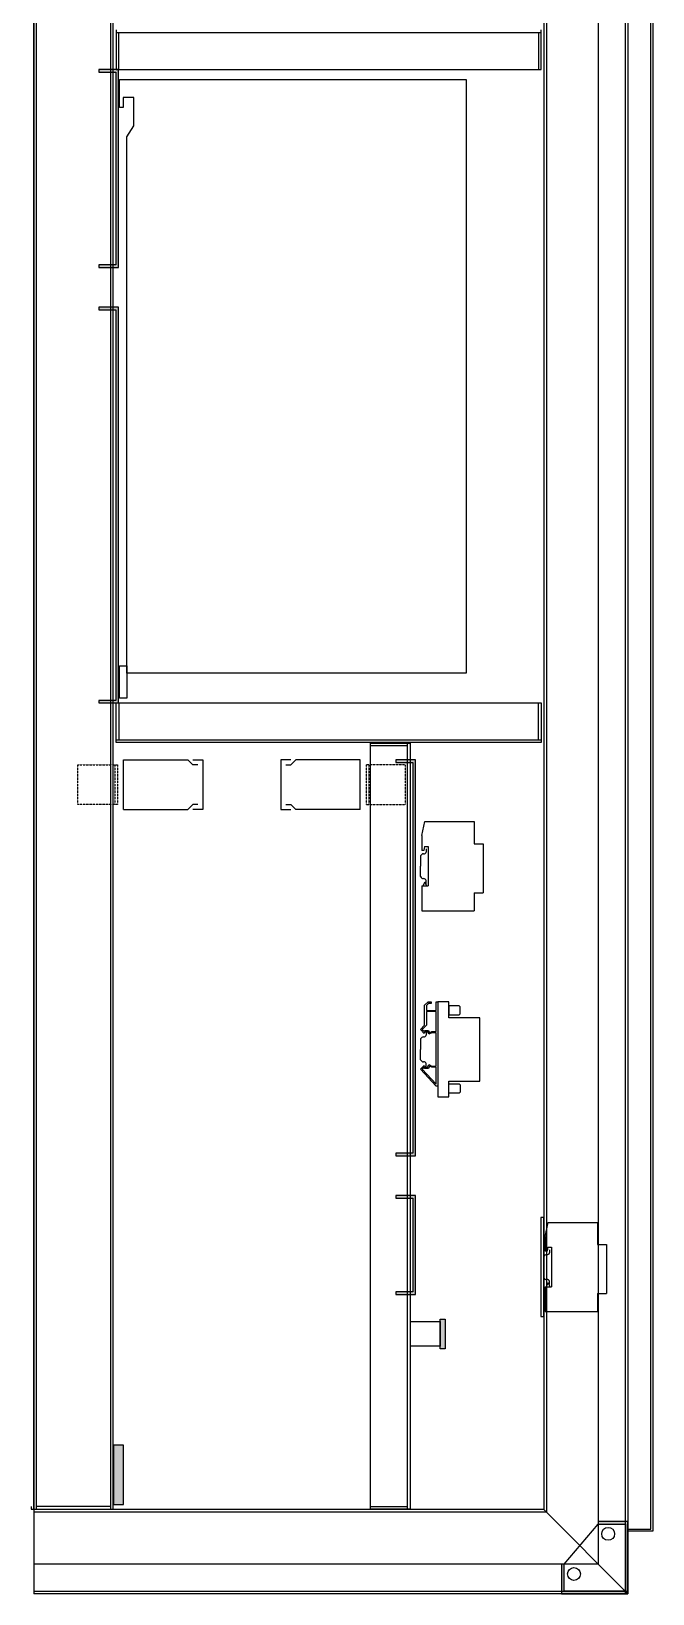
# Model space of a CAD drawing. Header units: millimetres. Extents: x 3151 to 30896, y 1337 to 7086.
# Drawn here: x 13319 to 13946, y 1337 to 2915 of the extents above; entities that cross this region are included whole.
import ezdxf

# ---------------------------------------------------------------- set-up
doc = ezdxf.new("R2010")
doc.units = ezdxf.units.MM
doc.linetypes.add('DASHED2', pattern=[0.375, 0.25, -0.125])

msp = doc.modelspace()

# ---------------------------------------------------------------- hatches: boundary and pattern name
for points in [[(13406.7, 2876.7), (13386.7, 2876.7), (13386.7, 2874), (13404.1, 2874), (13404.1, 2679.3), (13386.7, 2679.3), (13386.7, 2676.7), (13406.7, 2676.7)], [(13406.7, 2636.7), (13386.7, 2636.7), (13386.7, 2634), (13404.1, 2634), (13404.1, 2239.3), (13386.7, 2239.3), (13386.7, 2236.7), (13406.7, 2236.7)], [(13706.7, 2179.2), (13686.7, 2179.2), (13686.7, 2176.5), (13704.1, 2176.5), (13704.1, 1781.8), (13686.7, 1781.8), (13686.7, 1779.2), (13706.7, 1779.2)], [(13706.7, 1739.2), (13686.7, 1739.2), (13686.7, 1736.5), (13704.1, 1736.5), (13704.1, 1641.8), (13686.7, 1641.8), (13686.7, 1639.2), (13706.7, 1639.2)], [(13736.7, 1584.2), (13731.7, 1584.2), (13731.7, 1614.2), (13736.7, 1614.2)], [(13401.7, 1426.7), (13411.7, 1426.7), (13411.7, 1486.7), (13401.7, 1486.7)], [(13891.2, 1409.7), (13891.2, 1407), (13918.6, 1407), (13918.6, 1339.3), (13856.9, 1339.3), (13856.9, 1366.7), (13854.2, 1366.7), (13854.2, 1336.7), (13921.2, 1336.7), (13921.2, 1409.7)]]:
    msp.add_hatch(color=7).paths.add_polyline_path(points)

# ---------------------------------------------------------------- linework, layer by layer
at = {"color": 7}
for p, q in [((13321.2, 3536.7), (13321.2, 1336.7)), ((13918.6, 1336.7), (13918.6, 3536.7)), ((13921.2, 3536.7), (13921.2, 1336.7)), ((13891.2, 3506.7), (13891.2, 1366.7)), ((13921.2, 3510.8), (13921.2, 1401.8)), ((13944.2, 1401.8), (13944.2, 3510.8)), ((13946.2, 3512.8), (13946.2, 1399.8)), ((13321.2, 3451.2), (13321.2, 1422.2)), ((13321.2, 1422.2), (13321.2, 3451.2)), ((13323.9, 1422.2), (13323.9, 3451.2)), ((13398.6, 3451.2), (13398.6, 1422.2)), ((13401.2, 1422.2), (13401.2, 3451.2)), ((13836.2, 3451.7), (13836.2, 1421.7)), ((13838.9, 3454.3), (13838.9, 1419)), ((13404.4, 2916.7), (13404.4, 2876.7)), ((13404.4, 2914), (13833.4, 2914)), ((13407, 2876.7), (13407, 2914)), ((13830.7, 2914), (13830.7, 2876.7)), ((13833.4, 2876.7), (13833.4, 2916.7)), ((13406.7, 2876.7), (13386.7, 2876.7)), ((13386.7, 2876.7), (13386.7, 2874)), ((13386.7, 2874), (13404.1, 2874)), ((13404.1, 2874), (13404.1, 2679.3)), ((13404.4, 2876.7), (13833.4, 2876.7)), ((13406.7, 2676.7), (13406.7, 2876.7)), ((13407.7, 2838.3), (13407.7, 2866.7)), ((13407.7, 2866.7), (13757.7, 2866.7)), ((13757.7, 2866.7), (13757.7, 2266.7)), ((13422.3, 2848.3), (13411.4, 2848.3)), ((13411.4, 2848.3), (13411.4, 2838.3)), ((13422.3, 2819.8), (13422.3, 2848.3)), ((13411.4, 2838.3), (13407.7, 2838.3)), ((13415.2, 2808.7), (13422.3, 2819.8)), ((13415.2, 2266.7), (13415.2, 2808.7)), ((13404.1, 2679.3), (13386.7, 2679.3)), ((13386.7, 2679.3), (13386.7, 2676.7)), ((13386.7, 2676.7), (13406.7, 2676.7)), ((13406.7, 2636.7), (13386.7, 2636.7)), ((13386.7, 2636.7), (13386.7, 2634)), ((13406.7, 2236.7), (13406.7, 2636.7)), ((13386.7, 2634), (13404.1, 2634)), ((13404.1, 2634), (13404.1, 2239.3)), ((13407.7, 2266.7), (13407.7, 2274.1)), ((13407.7, 2274.1), (13415.2, 2274.1)), ((13415.2, 2274.1), (13415.2, 2266.7)), ((13407.7, 2241.7), (13407.7, 2266.7)), ((13757.7, 2266.7), (13415.2, 2266.7)), ((13415.2, 2266.7), (13415.2, 2241.7)), ((13404.1, 2239.3), (13386.7, 2239.3)), ((13386.7, 2239.3), (13386.7, 2236.7)), ((13386.7, 2236.7), (13406.7, 2236.7)), ((13404.4, 2196.7), (13404.4, 2236.7)), ((13404.4, 2236.7), (13833.4, 2236.7)), ((13407, 2236.7), (13407, 2199.3)), ((13415.2, 2241.7), (13407.7, 2241.7)), ((13830.7, 2199.3), (13830.7, 2236.7)), ((13833.4, 2236.7), (13833.4, 2196.7)), ((13404.4, 2199.3), (13833.4, 2199.3)), ((13833.4, 2196.7), (13404.4, 2196.7)), ((13661.2, 2196.2), (13701.2, 2196.2)), ((13661.2, 1422.2), (13661.2, 2196.2)), ((13698.6, 1422.2), (13698.6, 2196.2)), ((13701.2, 2196.2), (13701.2, 1422.2)), ((13411.7, 2129.2), (13411.7, 2179.2)), ((13411.7, 2179.2), (13476.7, 2179.2)), ((13481.7, 2174.2), (13476.7, 2179.2)), ((13481.7, 2179.2), (13491.7, 2179.2)), ((13491.7, 2179.2), (13491.7, 2129.2)), ((13570.7, 2179.2), (13570.7, 2129.2)), ((13580.7, 2179.2), (13570.7, 2179.2)), ((13580.7, 2174.2), (13585.7, 2179.2)), ((13650.7, 2179.2), (13585.7, 2179.2)), ((13650.7, 2129.2), (13650.7, 2179.2)), ((13698.6, 2193.5), (13661.2, 2193.5)), ((13706.7, 2179.2), (13686.7, 2179.2)), ((13686.7, 2179.2), (13686.7, 2176.5)), ((13706.7, 1779.2), (13706.7, 2179.2)), ((13486.7, 2174.2), (13481.7, 2174.2)), ((13575.7, 2174.2), (13580.7, 2174.2)), ((13686.7, 2176.5), (13704.1, 2176.5)), ((13704.1, 2176.5), (13704.1, 1781.8)), ((13481.7, 2134.2), (13476.7, 2129.2)), ((13486.7, 2134.2), (13481.7, 2134.2)), ((13575.7, 2134.2), (13580.7, 2134.2)), ((13580.7, 2134.2), (13585.7, 2129.2)), ((13411.7, 2129.2), (13476.7, 2129.2)), ((13491.7, 2129.2), (13481.7, 2129.2)), ((13570.7, 2129.2), (13580.7, 2129.2)), ((13650.7, 2129.2), (13585.7, 2129.2)), ((13713, 2102.8), (13716, 2116.8)), ((13716, 2116.8), (13766, 2116.8)), ((13766, 2116.8), (13766, 2094.5)), ((13713, 2102.8), (13713, 2087.8)), ((13715, 2087.8), (13713, 2087.8)), ((13715.8, 2091.8), (13715, 2087.8)), ((13715.8, 2091.8), (13719.4, 2091.8)), ((13717.5, 2089.4), (13717.5, 2086.1)), ((13719.4, 2091.8), (13719.4, 2051.8)), ((13766, 2094.5), (13775, 2094.5)), ((13775, 2094.5), (13775, 2045)), ((13711.7, 2082.2), (13711.7, 2071.7)), ((13711.7, 2061.2), (13711.7, 2071.7)), ((13716, 2055.8), (13714, 2051.8)), ((13718, 2051.8), (13716, 2055.8)), ((13717.5, 2054.1), (13717.5, 2057.3)), ((13713, 2051.8), (13713, 2026.8)), ((13713, 2051.8), (13719.4, 2051.8)), ((13766, 2045), (13766, 2026.8)), ((13766, 2045), (13775, 2045)), ((13713, 2026.8), (13766, 2026.8)), ((13715.8, 1931.2), (13719.3, 1934.7)), ((13715.8, 1911.3), (13715.8, 1931.2)), ((13719.6, 1933), (13717.6, 1930.9)), ((13717.6, 1930.9), (13717.6, 1926.1)), ((13717.6, 1926.1), (13727.4, 1926.1)), ((13719.3, 1934.7), (13722.4, 1934.7)), ((13722.4, 1933), (13719.6, 1933)), ((13722.4, 1934.7), (13722.4, 1933)), ((13727.4, 1926.1), (13727.4, 1934.7)), ((13727.4, 1934.7), (13729.1, 1934.7)), ((13729.1, 1934.7), (13729.1, 1849.5)), ((13740.2, 1934.7), (13729.2, 1934.7)), ((13729.2, 1934.7), (13729.2, 1838.7)), ((13740.2, 1918.7), (13740.2, 1934.7)), ((13750.6, 1930.8), (13740.2, 1930.8)), ((13740.2, 1930.8), (13740.2, 1921.6)), ((13751.6, 1929.8), (13750.6, 1930.8)), ((13751.6, 1922.5), (13751.6, 1929.8)), ((13711.6, 1906.7), (13715.8, 1911.3)), ((13717.6, 1911.2), (13713.5, 1906.7)), ((13727.5, 1925.1), (13717.6, 1925.1)), ((13717.6, 1925.1), (13717.6, 1911.2)), ((13727.5, 1904.7), (13727.5, 1925.1)), ((13727.5, 1904.7), (13727.5, 1925.1)), ((13740.2, 1921.6), (13750.6, 1921.6)), ((13771.7, 1918.7), (13740.2, 1918.7)), ((13750.6, 1921.6), (13751.6, 1922.5)), ((13771.7, 1854.7), (13771.7, 1918.7)), ((13715.5, 1902.9), (13711.6, 1906.7)), ((13711.7, 1897.2), (13711.7, 1886.7)), ((13711.7, 1897.2), (13711.7, 1886.7)), ((13713.5, 1906.7), (13715.3, 1904.9)), ((13715.3, 1904.9), (13715.7, 1905.9)), ((13716.3, 1905), (13715.5, 1902.9)), ((13715.7, 1905.9), (13719.6, 1905.9)), ((13718.6, 1905), (13716.3, 1905)), ((13717.5, 1904.4), (13717.5, 1901.1)), ((13717.5, 1904.4), (13717.5, 1901.1)), ((13720, 1901.9), (13718.6, 1905)), ((13719.6, 1905.9), (13720.7, 1903.5)), ((13723.1, 1903.5), (13720, 1901.9)), ((13720.7, 1903.5), (13723.2, 1904.7)), ((13727.4, 1903.5), (13723.1, 1903.5)), ((13723.2, 1904.7), (13727.5, 1904.7)), ((13727.4, 1869.9), (13727.4, 1903.5)), ((13711.7, 1876.2), (13711.7, 1886.7)), ((13711.7, 1876.2), (13711.7, 1886.7)), ((13711.6, 1866.7), (13715.5, 1870.5)), ((13727.4, 1849.5), (13711.6, 1866.7)), ((13715.3, 1868.6), (13713.5, 1866.8)), ((13713.5, 1866.8), (13727.5, 1851.5)), ((13715.7, 1867.5), (13715.3, 1868.6)), ((13715.5, 1870.5), (13716.3, 1868.4)), ((13719.6, 1867.5), (13715.7, 1867.5)), ((13716.3, 1868.4), (13718.6, 1868.4)), ((13717.5, 1869.1), (13717.5, 1872.3)), ((13717.5, 1869.1), (13717.5, 1872.3)), ((13718.6, 1868.4), (13720.1, 1871.4)), ((13720.7, 1869.9), (13719.6, 1867.5)), ((13720.1, 1871.4), (13723.1, 1869.9)), ((13723.2, 1868.7), (13720.7, 1869.9)), ((13723.1, 1869.9), (13727.4, 1869.9)), ((13727.5, 1868.7), (13723.2, 1868.7)), ((13727.5, 1851.5), (13727.5, 1868.7)), ((13729.1, 1849.5), (13727.4, 1849.5)), ((13740.2, 1838.7), (13740.2, 1854.7)), ((13740.2, 1854.7), (13771.7, 1854.7)), ((13740.2, 1842.6), (13740.2, 1851.8)), ((13740.2, 1851.8), (13750.6, 1851.8)), ((13750.6, 1851.8), (13751.6, 1850.9)), ((13751.6, 1850.9), (13751.6, 1843.6)), ((13729.2, 1838.7), (13740.2, 1838.7)), ((13750.6, 1842.6), (13740.2, 1842.6)), ((13751.6, 1843.6), (13750.6, 1842.6)), ((13704.1, 1781.8), (13686.7, 1781.8)), ((13686.7, 1781.8), (13686.7, 1779.2)), ((13686.7, 1779.2), (13706.7, 1779.2)), ((13706.7, 1739.2), (13686.7, 1739.2)), ((13686.7, 1739.2), (13686.7, 1736.5)), ((13706.7, 1639.2), (13706.7, 1739.2)), ((13686.7, 1736.5), (13704.1, 1736.5)), ((13704.1, 1736.5), (13704.1, 1641.8)), ((13836.2, 1716.7), (13833.2, 1716.7)), ((13833.2, 1716.7), (13833.2, 1616.7)), ((13836.2, 1616.7), (13836.2, 1716.7)), ((13837.5, 1697.7), (13840.5, 1711.7)), ((13840.5, 1711.7), (13890.5, 1711.7)), ((13890.5, 1711.7), (13890.5, 1689.4)), ((13837.5, 1697.7), (13837.5, 1682.7)), ((13890.5, 1689.4), (13899.5, 1689.4)), ((13899.5, 1689.4), (13899.5, 1639.9)), ((13836.2, 1677.2), (13836.2, 1666.7)), ((13839.5, 1682.7), (13837.5, 1682.7)), ((13840.3, 1686.7), (13839.5, 1682.7)), ((13840.3, 1686.7), (13843.9, 1686.7)), ((13842, 1684.3), (13842, 1681.1)), ((13843.9, 1686.7), (13843.9, 1646.7)), ((13836.2, 1656.2), (13836.2, 1666.7)), ((13704.1, 1641.8), (13686.7, 1641.8)), ((13686.7, 1641.8), (13686.7, 1639.2)), ((13837.5, 1646.7), (13837.5, 1621.7)), ((13837.5, 1646.7), (13843.9, 1646.7)), ((13840.5, 1650.7), (13838.5, 1646.7)), ((13842.5, 1646.7), (13840.5, 1650.7)), ((13842, 1649), (13842, 1652.3)), ((13686.7, 1639.2), (13706.7, 1639.2)), ((13890.5, 1639.9), (13890.5, 1621.7)), ((13890.5, 1639.9), (13899.5, 1639.9)), ((13701.7, 1586.7), (13701.7, 1611.7)), ((13701.7, 1611.7), (13731.7, 1611.7)), ((13731.7, 1584.2), (13731.7, 1614.2)), ((13731.7, 1614.2), (13736.7, 1614.2)), ((13731.7, 1611.7), (13731.7, 1586.7)), ((13736.7, 1614.2), (13736.7, 1584.2)), ((13833.2, 1616.7), (13836.2, 1616.7)), ((13837.5, 1621.7), (13890.5, 1621.7)), ((13731.7, 1586.7), (13701.7, 1586.7)), ((13736.7, 1584.2), (13731.7, 1584.2)), ((13411.7, 1486.7), (13401.7, 1486.7)), ((13401.7, 1486.7), (13401.7, 1426.7)), ((13411.7, 1426.7), (13411.7, 1486.7)), ((13318.6, 1424.8), (13318.6, 1422.2)), ((13318.6, 1422.2), (13321.2, 1422.2)), ((13321.2, 1422.2), (13401.2, 1422.2)), ((13836.2, 1421.7), (13321.2, 1421.7)), ((13398.6, 1424.8), (13323.9, 1424.8)), ((13401.7, 1426.7), (13411.7, 1426.7)), ((13661.2, 1424.8), (13698.6, 1424.8)), ((13701.2, 1422.2), (13661.2, 1422.2)), ((13921.2, 1336.7), (13836.2, 1421.7)), ((13838.9, 1419), (13321.2, 1419)), ((13856.9, 1366.7), (13891.2, 1407)), ((13921.2, 1409.7), (13891.2, 1409.7)), ((13891.2, 1409.7), (13891.2, 1407)), ((13891.2, 1407), (13918.6, 1407)), ((13918.6, 1407), (13918.6, 1339.3)), ((13921.2, 1336.7), (13921.2, 1409.7)), ((13921.2, 1401.8), (13944.2, 1401.8)), ((13921.2, 1399.8), (13921.2, 1401.8)), ((13946.2, 1399.8), (13921.2, 1399.8)), ((13891.2, 1366.7), (13321.2, 1366.7)), ((13856.9, 1366.7), (13854.2, 1366.7)), ((13854.2, 1366.7), (13854.2, 1336.7)), ((13856.9, 1339.3), (13856.9, 1366.7)), ((13321.2, 1339.3), (13921.2, 1339.3)), ((13921.2, 1336.7), (13321.2, 1336.7)), ((13854.2, 1336.7), (13921.2, 1336.7)), ((13918.6, 1339.3), (13856.9, 1339.3))]:
    msp.add_line(p, q, dxfattribs=at)
at = {"color": 7, "linetype": 'DASHED2'}
for p, q in [((13365.7, 2134.2), (13365.7, 2174.2)), ((13365.7, 2174.2), (13405.7, 2174.2)), ((13403.1, 2174.2), (13403.1, 2134.2)), ((13405.7, 2174.2), (13405.7, 2134.2)), ((13656.7, 2174.2), (13656.7, 2134.2)), ((13696.7, 2174.2), (13656.7, 2174.2)), ((13659.4, 2174.2), (13659.4, 2134.2)), ((13696.7, 2134.2), (13696.7, 2174.2)), ((13405.7, 2134.2), (13365.7, 2134.2)), ((13656.7, 2134.2), (13696.7, 2134.2))]:
    msp.add_line(p, q, dxfattribs=at)
at = {"color": 7, "linetype": 'Continuous'}
for centre in [(13901.2, 1397.2), (13901.2, 1397.2), (13866.7, 1356.7), (13866.7, 1356.7)]:
    msp.add_circle(centre, 6.5, dxfattribs=at)
at = {"color": 7}
for centre, radius, start, end in [((13714.6, 2081.2), 3.02, 84.9756, 160.6873), ((13715, 2086.7), 2.5, 265.4883, 345.5747), ((13714.6, 2062.2), 3.02, 199.3127, 275.0244), ((13715, 2056.7), 2.5, 14.4253, 94.5117), ((13714.6, 1896.2), 3.02, 84.9756, 160.6873), ((13714.6, 1896.2), 3.02, 84.9756, 160.6873), ((13715, 1901.7), 2.5, 265.4883, 345.5747), ((13715, 1901.7), 2.5, 265.4883, 345.5747), ((13714.6, 1877.2), 3.02, 199.3127, 275.0244), ((13714.6, 1877.2), 3.02, 199.3127, 275.0244), ((13715, 1871.7), 2.5, 14.4253, 94.5117), ((13715, 1871.7), 2.5, 14.4253, 94.5117), ((13839.1, 1676.2), 3.02, 84.9756, 160.6873), ((13839.5, 1681.7), 2.5, 265.4883, 345.5747), ((13839.1, 1657.2), 3.02, 199.3127, 275.0244), ((13839.5, 1651.7), 2.5, 14.4253, 94.5117)]:
    msp.add_arc(centre, radius, start, end, dxfattribs=at)

doc.saveas('drawing.dxf')
